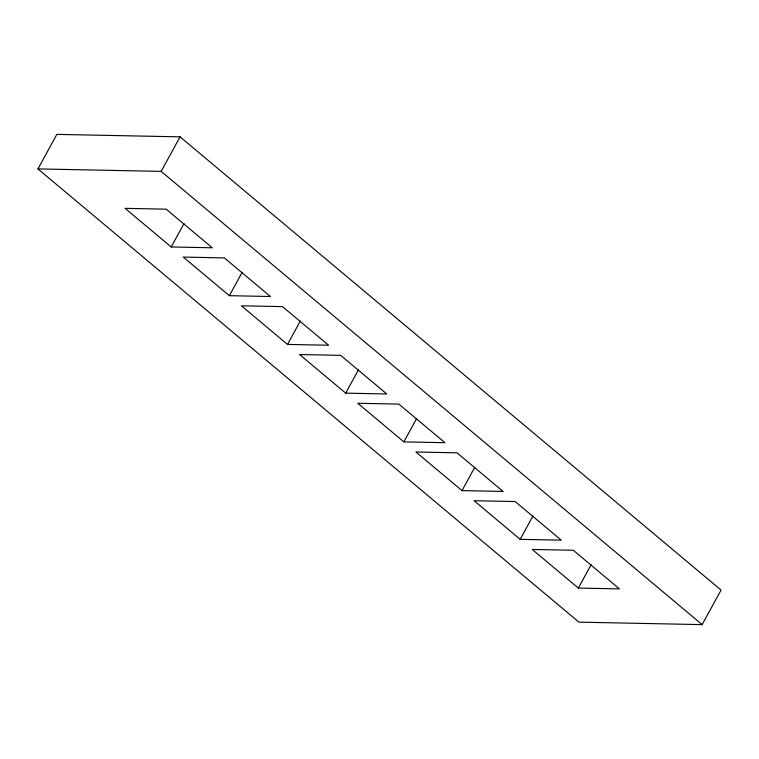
<?xml version="1.0" encoding="UTF-8"?>
<svg xmlns="http://www.w3.org/2000/svg" width="759" height="759" viewBox="0 0 759 759"><rect width="100%" height="100%" fill="white"/><g stroke="black" fill="none" stroke-linecap="round" stroke-linejoin="round"><path stroke-width="1.14" d="M37.95 168.915L56.859 134.381L180.073 136.848L721.05 590.085L702.141 624.619L578.927 622.152L37.95 168.915L161.164 171.373L702.141 624.619M161.164 171.373L180.073 136.848M171.202 246.96L212.273 247.785L166.183 209.171L125.112 208.345L171.202 246.96L183.982 223.601M229.36 295.687L270.432 296.513L224.341 257.899L183.27 257.073L229.36 295.687L242.149 272.329M287.528 344.425L328.6 345.241L282.509 306.627L241.438 305.811L287.528 344.425L300.308 321.057M345.687 393.153L386.758 393.968L340.668 355.354L299.596 354.538L345.687 393.153L358.476 369.794M403.845 441.88L444.926 442.696L398.836 404.092L357.764 403.266L403.845 441.88L416.634 418.522M462.013 490.608L503.084 491.434L456.994 452.819L415.923 451.994L462.013 490.608L474.802 467.25M520.171 539.336L561.243 540.161L515.162 501.547L474.09 500.722L520.171 539.336L532.96 515.978M578.339 588.073L619.41 588.889L573.32 550.275L532.249 549.459L578.339 588.073L591.128 564.715"/></g></svg>
